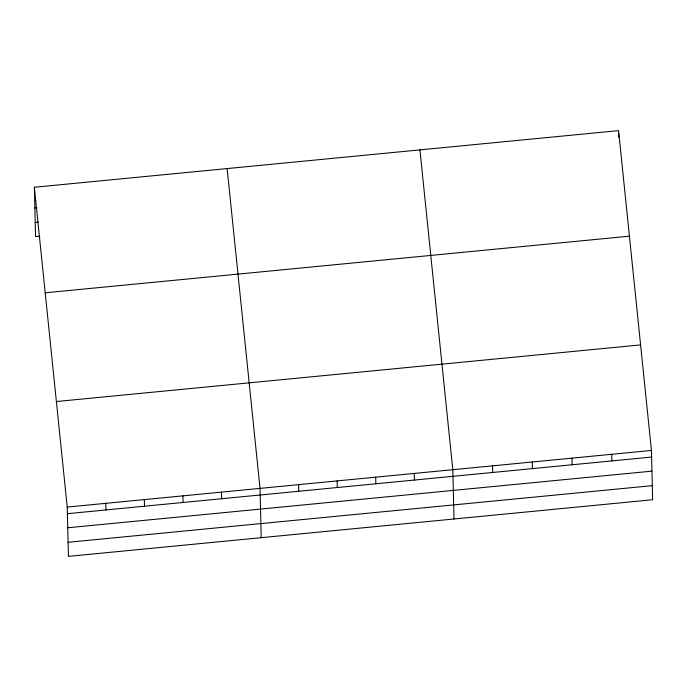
<?xml version="1.0" encoding="UTF-8"?>
<svg xmlns="http://www.w3.org/2000/svg" width="687" height="687" viewBox="0 0 687 687"><rect width="100%" height="100%" fill="white"/><g stroke="black" fill="none" stroke-linecap="round" stroke-linejoin="round"><path stroke-width="1.03" d="M34.35 187.259L618.566 130.633L651.448 450.44L652.65 499.741L68.434 556.367L67.232 507.066L34.35 187.259L35.552 236.56L39.726 236.156M34.857 207.963L36.943 207.757M35.209 222.476L38.335 222.167M45.205 292.799L629.412 236.173M56.377 401.534L640.593 344.908M67.232 507.066L651.448 450.44M67.395 513.687L651.611 457.061M67.738 527.771L651.954 471.145M68.09 542.283L652.307 485.657M419.929 149.886L452.81 469.693L454.021 518.994M227.139 168.573L260.021 488.38L261.223 537.681M618.635 133.476L618.729 137.254M611.722 454.296L611.877 460.908M571.996 458.143L572.151 464.764M532.262 461.999L532.425 468.611M492.536 465.846L492.699 472.458M414.252 473.437L414.416 480.05M375.695 477.173L375.858 483.785M337.137 480.909L337.3 487.521M298.579 484.644L298.742 491.265M221.463 492.124L221.626 498.736M182.905 495.859L183.068 502.472M144.347 499.595L144.51 506.207M105.789 503.331L105.953 509.952"/></g></svg>
